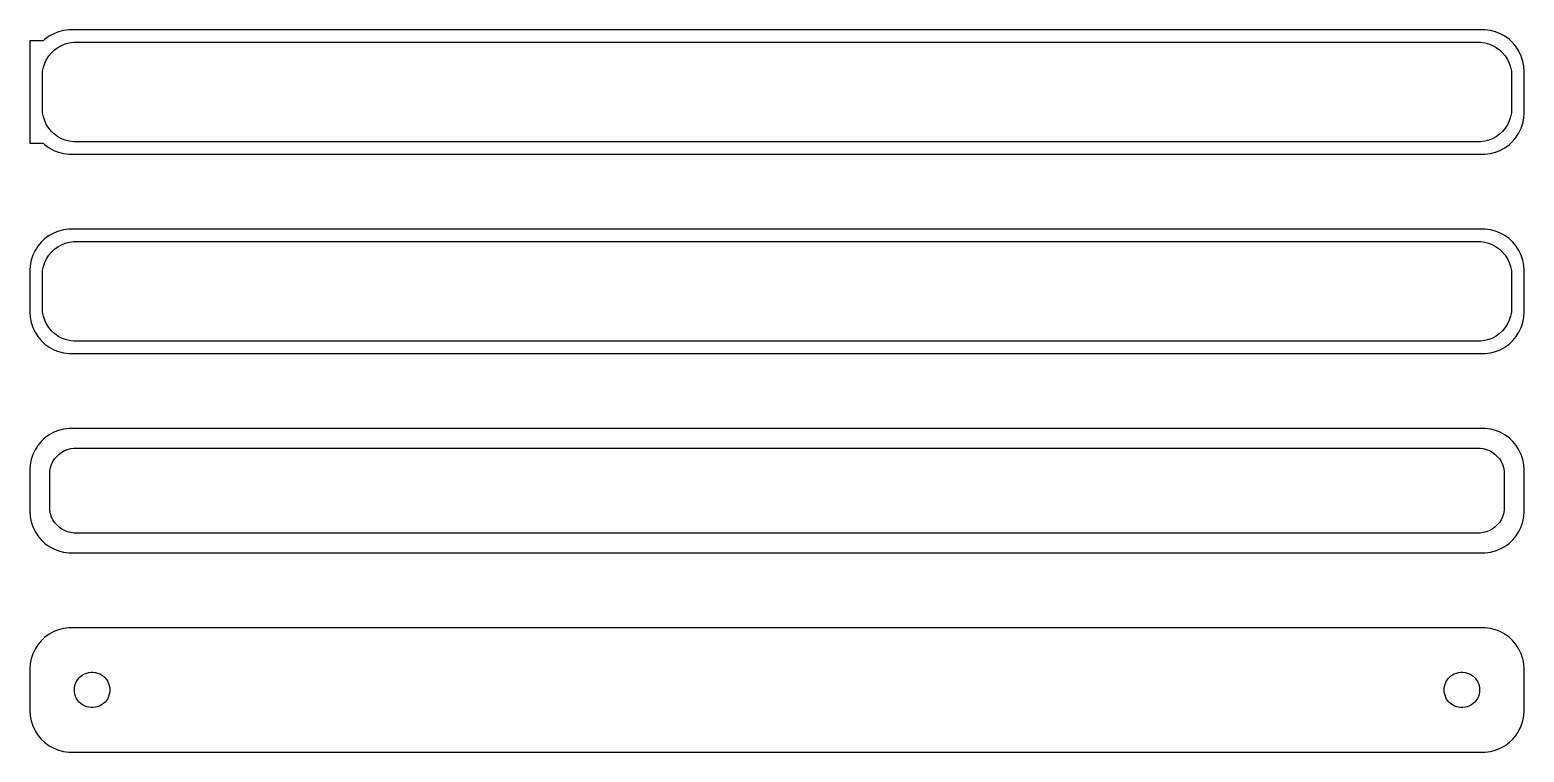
# Model space of a CAD drawing. Header units: metres. Extents: x -90 to 90, y 89 to 175.
import ezdxf

# ---------------------------------------------------------------- set-up
doc = ezdxf.new("R2010")
doc.units = ezdxf.units.M

msp = doc.modelspace()

# ---------------------------------------------------------------- linework, layer by layer
for p, q in [((-87.6791, 174.722), (-88.1871, 174.353)), ((-87.1289, 175.024), (-87.6791, 174.722)), ((-86.5451, 175.255), (-87.1289, 175.024)), ((-85.9369, 175.411), (-86.5451, 175.255)), ((-85.3139, 175.49), (-85.9369, 175.411)), ((85.3139, 175.49), (-85.3139, 175.49)), ((85.9369, 175.411), (85.3139, 175.49)), ((86.5451, 175.255), (85.9369, 175.411)), ((87.1289, 175.024), (86.5451, 175.255)), ((87.6791, 174.722), (87.1289, 175.024)), ((88.1871, 174.353), (87.6791, 174.722)), ((-88.4, 174.153), (-90, 174.153)), ((-90, 174.153), (-90, 161.847)), ((-88.1871, 174.353), (-88.4, 174.153)), ((-87.4159, 172.738), (-87.0497, 173.082)), ((-87.0497, 173.082), (-86.6433, 173.377)), ((-86.6433, 173.377), (-86.2031, 173.619)), ((-86.2031, 173.619), (-85.7361, 173.804)), ((-85.7361, 173.804), (-85.2495, 173.929)), ((-85.2495, 173.929), (-84.7512, 173.992)), ((-84.7512, 173.992), (84.7512, 173.992)), ((84.7512, 173.992), (85.2495, 173.929)), ((85.2495, 173.929), (85.7361, 173.804)), ((85.7361, 173.804), (86.2031, 173.619)), ((86.2031, 173.619), (86.6433, 173.377)), ((86.6433, 173.377), (87.0497, 173.082)), ((87.0497, 173.082), (87.4159, 172.738)), ((88.6448, 173.923), (88.1871, 174.353)), ((89.0451, 173.439), (88.6448, 173.923)), ((89.3815, 172.909), (89.0451, 173.439)), ((89.6489, 172.341), (89.3815, 172.909)), ((-88.3743, 170.995), (-88.2191, 171.472)), ((-88.2191, 171.472), (-88.0052, 171.927)), ((-88.0052, 171.927), (-87.7361, 172.351)), ((-87.7361, 172.351), (-87.4159, 172.738)), ((87.4159, 172.738), (87.7361, 172.351)), ((87.7361, 172.351), (88.0052, 171.927)), ((88.0052, 171.927), (88.2191, 171.472)), ((88.2191, 171.472), (88.3743, 170.995)), ((89.8429, 171.743), (89.6489, 172.341)), ((89.9606, 171.127), (89.8429, 171.743)), ((90, 170.5), (89.9606, 171.127)), ((-88.5, 170), (-88.4685, 170.501)), ((-88.5, 166), (-88.5, 170)), ((-88.4685, 170.501), (-88.3743, 170.995)), ((88.3743, 170.995), (88.4685, 170.501)), ((88.4685, 170.501), (88.5, 170)), ((88.5, 170), (88.5, 166)), ((90, 165.5), (90, 170.5)), ((-88.4685, 165.499), (-88.5, 166)), ((88.5, 166), (88.4685, 165.499)), ((-88.3743, 165.005), (-88.4685, 165.499)), ((-88.2191, 164.528), (-88.3743, 165.005)), ((-88.0052, 164.073), (-88.2191, 164.528)), ((-87.7361, 163.649), (-88.0052, 164.073)), ((88.0052, 164.073), (87.7361, 163.649)), ((88.2191, 164.528), (88.0052, 164.073)), ((88.3743, 165.005), (88.2191, 164.528)), ((88.4685, 165.499), (88.3743, 165.005)), ((89.6489, 163.659), (89.8429, 164.257)), ((89.8429, 164.257), (89.9606, 164.873)), ((89.9606, 164.873), (90, 165.5)), ((-87.4159, 163.262), (-87.7361, 163.649)), ((-87.0497, 162.918), (-87.4159, 163.262)), ((-86.6433, 162.623), (-87.0497, 162.918)), ((-86.2031, 162.381), (-86.6433, 162.623)), ((-85.7361, 162.196), (-86.2031, 162.381)), ((-85.2495, 162.071), (-85.7361, 162.196)), ((-84.7512, 162.008), (-85.2495, 162.071)), ((84.7512, 162.008), (-84.7512, 162.008)), ((85.2495, 162.071), (84.7512, 162.008)), ((85.7361, 162.196), (85.2495, 162.071)), ((86.2031, 162.381), (85.7361, 162.196)), ((86.6433, 162.623), (86.2031, 162.381)), ((87.0497, 162.918), (86.6433, 162.623)), ((87.4159, 163.262), (87.0497, 162.918)), ((87.7361, 163.649), (87.4159, 163.262)), ((88.1871, 161.647), (88.6448, 162.077)), ((88.6448, 162.077), (89.0451, 162.561)), ((89.0451, 162.561), (89.3815, 163.091)), ((89.3815, 163.091), (89.6489, 163.659)), ((-90, 161.847), (-88.4, 161.847)), ((-88.4, 161.847), (-88.1871, 161.647)), ((-88.1871, 161.647), (-87.6791, 161.278)), ((-87.6791, 161.278), (-87.1289, 160.976)), ((-87.1289, 160.976), (-86.5451, 160.745)), ((-86.5451, 160.745), (-85.9369, 160.589)), ((-85.9369, 160.589), (-85.3139, 160.51)), ((-85.3139, 160.51), (85.3139, 160.51)), ((85.3139, 160.51), (85.9369, 160.589)), ((85.9369, 160.589), (86.5451, 160.745)), ((86.5451, 160.745), (87.1289, 160.976)), ((87.1289, 160.976), (87.6791, 161.278)), ((87.6791, 161.278), (88.1871, 161.647)), ((-86.5451, 151.255), (-87.1289, 151.024)), ((-85.9369, 151.411), (-86.5451, 151.255)), ((-85.3139, 151.49), (-85.9369, 151.411)), ((85.3139, 151.49), (-85.3139, 151.49)), ((85.9369, 151.411), (85.3139, 151.49)), ((86.5451, 151.255), (85.9369, 151.411)), ((87.1289, 151.024), (86.5451, 151.255)), ((-89.0451, 149.439), (-89.3815, 148.909)), ((-88.6448, 149.923), (-89.0451, 149.439)), ((-88.1871, 150.353), (-88.6448, 149.923)), ((-87.6791, 150.722), (-88.1871, 150.353)), ((-87.1289, 151.024), (-87.6791, 150.722)), ((-86.6433, 149.377), (-86.2031, 149.619)), ((-86.2031, 149.619), (-85.7361, 149.804)), ((-85.7361, 149.804), (-85.2495, 149.929)), ((-85.2495, 149.929), (-84.7512, 149.992)), ((-84.7512, 149.992), (84.7512, 149.992)), ((84.7512, 149.992), (85.2495, 149.929)), ((85.2495, 149.929), (85.7361, 149.804)), ((85.7361, 149.804), (86.2031, 149.619)), ((86.2031, 149.619), (86.6433, 149.377)), ((87.6791, 150.722), (87.1289, 151.024)), ((88.1871, 150.353), (87.6791, 150.722)), ((88.6448, 149.923), (88.1871, 150.353)), ((89.0451, 149.439), (88.6448, 149.923)), ((89.3815, 148.909), (89.0451, 149.439)), ((-89.8429, 147.743), (-89.9606, 147.127)), ((-89.6489, 148.341), (-89.8429, 147.743)), ((-89.3815, 148.909), (-89.6489, 148.341)), ((-88.2191, 147.472), (-88.0052, 147.927)), ((-88.0052, 147.927), (-87.7361, 148.351)), ((-87.7361, 148.351), (-87.4159, 148.738)), ((-87.4159, 148.738), (-87.0497, 149.082)), ((-87.0497, 149.082), (-86.6433, 149.377)), ((86.6433, 149.377), (87.0497, 149.082)), ((87.0497, 149.082), (87.4159, 148.738)), ((87.4159, 148.738), (87.7361, 148.351)), ((87.7361, 148.351), (88.0052, 147.927)), ((88.0052, 147.927), (88.2191, 147.472)), ((89.6489, 148.341), (89.3815, 148.909)), ((89.8429, 147.743), (89.6489, 148.341)), ((89.9606, 147.127), (89.8429, 147.743)), ((-89.9606, 147.127), (-90, 146.5)), ((-90, 146.5), (-90, 141.5)), ((-88.5, 146), (-88.4685, 146.501)), ((-88.5, 142), (-88.5, 146)), ((-88.4685, 146.501), (-88.3743, 146.995)), ((-88.3743, 146.995), (-88.2191, 147.472)), ((88.2191, 147.472), (88.3743, 146.995)), ((88.3743, 146.995), (88.4685, 146.501)), ((88.4685, 146.501), (88.5, 146)), ((88.5, 146), (88.5, 142)), ((90, 146.5), (89.9606, 147.127)), ((90, 141.5), (90, 146.5)), ((-90, 141.5), (-89.9606, 140.873)), ((-89.9606, 140.873), (-89.8429, 140.257)), ((-88.4685, 141.499), (-88.5, 142)), ((-88.3743, 141.005), (-88.4685, 141.499)), ((-88.2191, 140.528), (-88.3743, 141.005)), ((-88.0052, 140.073), (-88.2191, 140.528)), ((88.2191, 140.528), (88.0052, 140.073)), ((88.3743, 141.005), (88.2191, 140.528)), ((88.4685, 141.499), (88.3743, 141.005)), ((88.5, 142), (88.4685, 141.499)), ((89.8429, 140.257), (89.9606, 140.873)), ((89.9606, 140.873), (90, 141.5)), ((-89.8429, 140.257), (-89.6489, 139.659)), ((-89.6489, 139.659), (-89.3815, 139.091)), ((-89.3815, 139.091), (-89.0451, 138.561)), ((-87.7361, 139.649), (-88.0052, 140.073)), ((-87.4159, 139.262), (-87.7361, 139.649)), ((-87.0497, 138.918), (-87.4159, 139.262)), ((-86.6433, 138.623), (-87.0497, 138.918)), ((-86.2031, 138.381), (-86.6433, 138.623)), ((86.6433, 138.623), (86.2031, 138.381)), ((87.0497, 138.918), (86.6433, 138.623)), ((87.4159, 139.262), (87.0497, 138.918)), ((87.7361, 139.649), (87.4159, 139.262)), ((88.0052, 140.073), (87.7361, 139.649)), ((89.0451, 138.561), (89.3815, 139.091)), ((89.3815, 139.091), (89.6489, 139.659)), ((89.6489, 139.659), (89.8429, 140.257)), ((-89.0451, 138.561), (-88.6448, 138.077)), ((-88.6448, 138.077), (-88.1871, 137.647)), ((-88.1871, 137.647), (-87.6791, 137.278)), ((-87.6791, 137.278), (-87.1289, 136.976)), ((-87.1289, 136.976), (-86.5451, 136.745)), ((-85.7361, 138.196), (-86.2031, 138.381)), ((-85.2495, 138.071), (-85.7361, 138.196)), ((-84.7512, 138.008), (-85.2495, 138.071)), ((84.7512, 138.008), (-84.7512, 138.008)), ((85.2495, 138.071), (84.7512, 138.008)), ((85.7361, 138.196), (85.2495, 138.071)), ((86.2031, 138.381), (85.7361, 138.196)), ((86.5451, 136.745), (87.1289, 136.976)), ((87.1289, 136.976), (87.6791, 137.278)), ((87.6791, 137.278), (88.1871, 137.647)), ((88.1871, 137.647), (88.6448, 138.077)), ((88.6448, 138.077), (89.0451, 138.561)), ((-86.5451, 136.745), (-85.9369, 136.589)), ((-85.9369, 136.589), (-85.3139, 136.51)), ((-85.3139, 136.51), (85.3139, 136.51)), ((85.3139, 136.51), (85.9369, 136.589)), ((85.9369, 136.589), (86.5451, 136.745)), ((-88.1871, 126.353), (-88.6448, 125.923)), ((-87.6791, 126.722), (-88.1871, 126.353)), ((-87.1289, 127.024), (-87.6791, 126.722)), ((-86.5451, 127.255), (-87.1289, 127.024)), ((-85.9369, 127.411), (-86.5451, 127.255)), ((-85.3139, 127.49), (-85.9369, 127.411)), ((85.3139, 127.49), (-85.3139, 127.49)), ((85.9369, 127.411), (85.3139, 127.49)), ((86.5451, 127.255), (85.9369, 127.411)), ((87.1289, 127.024), (86.5451, 127.255)), ((87.6791, 126.722), (87.1289, 127.024)), ((88.1871, 126.353), (87.6791, 126.722)), ((88.6448, 125.923), (88.1871, 126.353)), ((-89.6489, 124.341), (-89.8429, 123.743)), ((-89.3815, 124.909), (-89.6489, 124.341)), ((-89.0451, 125.439), (-89.3815, 124.909)), ((-88.6448, 125.923), (-89.0451, 125.439)), ((-86.7692, 124.131), (-86.4843, 124.399)), ((-86.4843, 124.399), (-86.168, 124.628)), ((-86.168, 124.628), (-85.8254, 124.817)), ((-85.8254, 124.817), (-85.4619, 124.961)), ((-85.4619, 124.961), (-85.0833, 125.058)), ((-85.0833, 125.058), (-84.6955, 125.107)), ((-84.6955, 125.107), (84.6955, 125.107)), ((84.6955, 125.107), (85.0833, 125.058)), ((85.0833, 125.058), (85.4619, 124.961)), ((85.4619, 124.961), (85.8254, 124.817)), ((85.8254, 124.817), (86.168, 124.628)), ((86.168, 124.628), (86.4843, 124.399)), ((86.4843, 124.399), (86.7692, 124.131)), ((89.0451, 125.439), (88.6448, 125.923)), ((89.3815, 124.909), (89.0451, 125.439)), ((89.6489, 124.341), (89.3815, 124.909)), ((89.8429, 123.743), (89.6489, 124.341)), ((-89.9606, 123.127), (-90, 122.5)), ((-90, 122.5), (-90, 117.5)), ((-89.8429, 123.743), (-89.9606, 123.127)), ((-87.5884, 122.39), (-87.5151, 122.774)), ((-87.5151, 122.774), (-87.3943, 123.146)), ((-87.3943, 123.146), (-87.2279, 123.5)), ((-87.2279, 123.5), (-87.0184, 123.83)), ((-87.0184, 123.83), (-86.7692, 124.131)), ((86.7692, 124.131), (87.0184, 123.83)), ((87.0184, 123.83), (87.2279, 123.5)), ((87.2279, 123.5), (87.3943, 123.146)), ((87.3943, 123.146), (87.5151, 122.774)), ((87.5151, 122.774), (87.5884, 122.39)), ((89.9606, 123.127), (89.8429, 123.743)), ((90, 122.5), (89.9606, 123.127)), ((90, 117.5), (90, 122.5)), ((-87.6129, 122), (-87.5884, 122.39)), ((-87.6129, 118), (-87.6129, 122)), ((87.5884, 122.39), (87.6129, 122)), ((87.6129, 122), (87.6129, 118)), ((-90, 117.5), (-89.9606, 116.873)), ((-87.5884, 117.61), (-87.6129, 118)), ((-87.5151, 117.226), (-87.5884, 117.61)), ((-87.3943, 116.854), (-87.5151, 117.226)), ((87.5151, 117.226), (87.3943, 116.854)), ((87.5884, 117.61), (87.5151, 117.226)), ((87.6129, 118), (87.5884, 117.61)), ((89.9606, 116.873), (90, 117.5)), ((-89.9606, 116.873), (-89.8429, 116.257)), ((-89.8429, 116.257), (-89.6489, 115.659)), ((-89.6489, 115.659), (-89.3815, 115.091)), ((-87.2279, 116.5), (-87.3943, 116.854)), ((-87.0184, 116.17), (-87.2279, 116.5)), ((-86.7692, 115.869), (-87.0184, 116.17)), ((-86.4843, 115.601), (-86.7692, 115.869)), ((-86.168, 115.372), (-86.4843, 115.601)), ((-85.8254, 115.183), (-86.168, 115.372)), ((86.168, 115.372), (85.8254, 115.183)), ((86.4843, 115.601), (86.168, 115.372)), ((86.7692, 115.869), (86.4843, 115.601)), ((87.0184, 116.17), (86.7692, 115.869)), ((87.2279, 116.5), (87.0184, 116.17)), ((87.3943, 116.854), (87.2279, 116.5)), ((89.3815, 115.091), (89.6489, 115.659)), ((89.6489, 115.659), (89.8429, 116.257)), ((89.8429, 116.257), (89.9606, 116.873)), ((-89.3815, 115.091), (-89.0451, 114.561)), ((-89.0451, 114.561), (-88.6448, 114.077)), ((-88.6448, 114.077), (-88.1871, 113.647)), ((-88.1871, 113.647), (-87.6791, 113.278)), ((-85.4619, 115.039), (-85.8254, 115.183)), ((-85.0833, 114.942), (-85.4619, 115.039)), ((-84.6955, 114.893), (-85.0833, 114.942)), ((84.6955, 114.893), (-84.6955, 114.893)), ((85.0833, 114.942), (84.6955, 114.893)), ((85.4619, 115.039), (85.0833, 114.942)), ((85.8254, 115.183), (85.4619, 115.039)), ((87.6791, 113.278), (88.1871, 113.647)), ((88.1871, 113.647), (88.6448, 114.077)), ((88.6448, 114.077), (89.0451, 114.561)), ((89.0451, 114.561), (89.3815, 115.091)), ((-87.6791, 113.278), (-87.1289, 112.976)), ((-87.1289, 112.976), (-86.5451, 112.745)), ((-86.5451, 112.745), (-85.9369, 112.589)), ((-85.9369, 112.589), (-85.3139, 112.51)), ((-85.3139, 112.51), (85.3139, 112.51)), ((85.3139, 112.51), (85.9369, 112.589)), ((85.9369, 112.589), (86.5451, 112.745)), ((86.5451, 112.745), (87.1289, 112.976)), ((87.1289, 112.976), (87.6791, 113.278)), ((-87.6791, 102.722), (-88.1871, 102.353)), ((-87.1289, 103.024), (-87.6791, 102.722)), ((-86.5451, 103.255), (-87.1289, 103.024)), ((-85.9369, 103.411), (-86.5451, 103.255)), ((-85.3139, 103.49), (-85.9369, 103.411)), ((85.3139, 103.49), (-85.3139, 103.49)), ((85.9369, 103.411), (85.3139, 103.49)), ((86.5451, 103.255), (85.9369, 103.411)), ((87.1289, 103.024), (86.5451, 103.255)), ((87.6791, 102.722), (87.1289, 103.024)), ((88.1871, 102.353), (87.6791, 102.722)), ((-89.3815, 100.909), (-89.6489, 100.341)), ((-89.0451, 101.439), (-89.3815, 100.909)), ((-88.6448, 101.923), (-89.0451, 101.439)), ((-88.1871, 102.353), (-88.6448, 101.923)), ((88.6448, 101.923), (88.1871, 102.353)), ((89.0451, 101.439), (88.6448, 101.923)), ((89.3815, 100.909), (89.0451, 101.439)), ((89.6489, 100.341), (89.3815, 100.909)), ((-89.9606, 99.1267), (-90, 98.5)), ((-89.8429, 99.7434), (-89.9606, 99.1267)), ((-89.6489, 100.341), (-89.8429, 99.7434)), ((89.8429, 99.7434), (89.6489, 100.341)), ((89.9606, 99.1267), (89.8429, 99.7434)), ((90, 98.5), (89.9606, 99.1267)), ((-90, 98.5), (-90, 93.5)), ((-84.3712, 97.0287), (-84.2275, 97.2551)), ((-84.2275, 97.2551), (-84.0566, 97.4617)), ((-84.0566, 97.4617), (-83.8611, 97.6453)), ((-83.8611, 97.6453), (-83.6441, 97.8029)), ((-83.6441, 97.8029), (-83.4092, 97.9321)), ((-83.4092, 97.9321), (-83.1598, 98.0308)), ((-83.1598, 98.0308), (-82.9001, 98.0975)), ((-82.9001, 98.0975), (-82.6341, 98.1311)), ((-82.6341, 98.1311), (-82.3659, 98.1311)), ((-82.3659, 98.1311), (-82.0999, 98.0975)), ((-82.0999, 98.0975), (-81.8401, 98.0308)), ((-81.8401, 98.0308), (-81.5908, 97.9321)), ((-81.5908, 97.9321), (-81.3559, 97.8029)), ((-81.3559, 97.8029), (-81.1389, 97.6453)), ((-81.1389, 97.6453), (-80.9434, 97.4617)), ((-80.9434, 97.4617), (-80.7725, 97.2551)), ((-80.7725, 97.2551), (-80.6288, 97.0287)), ((80.6288, 97.0287), (80.7725, 97.2551)), ((80.7725, 97.2551), (80.9434, 97.4617)), ((80.9434, 97.4617), (81.1389, 97.6453)), ((81.1389, 97.6453), (81.3559, 97.8029)), ((81.3559, 97.8029), (81.5908, 97.9321)), ((81.5908, 97.9321), (81.8401, 98.0308)), ((81.8401, 98.0308), (82.0999, 98.0975)), ((82.0999, 98.0975), (82.3659, 98.1311)), ((82.3659, 98.1311), (82.6341, 98.1311)), ((82.6341, 98.1311), (82.9001, 98.0975)), ((82.9001, 98.0975), (83.1598, 98.0308)), ((83.1598, 98.0308), (83.4092, 97.9321)), ((83.4092, 97.9321), (83.6441, 97.8029)), ((83.6441, 97.8029), (83.8611, 97.6453)), ((83.8611, 97.6453), (84.0566, 97.4617)), ((84.0566, 97.4617), (84.2275, 97.2551)), ((84.2275, 97.2551), (84.3712, 97.0287)), ((90, 93.5), (90, 98.5)), ((-84.6353, 96), (-84.6185, 96.2676)), ((-84.6185, 95.7324), (-84.6353, 96)), ((-84.6185, 96.2676), (-84.5682, 96.531)), ((-84.5682, 95.469), (-84.6185, 95.7324)), ((-84.5682, 96.531), (-84.4853, 96.786)), ((-84.4853, 95.214), (-84.5682, 95.469)), ((-84.4853, 96.786), (-84.3712, 97.0287)), ((-80.6288, 97.0287), (-80.5146, 96.786)), ((-80.5146, 96.786), (-80.4318, 96.531)), ((-80.4318, 95.469), (-80.5146, 95.214)), ((-80.4318, 96.531), (-80.3815, 96.2676)), ((-80.3815, 95.7324), (-80.4318, 95.469)), ((-80.3815, 96.2676), (-80.3647, 96)), ((-80.3647, 96), (-80.3815, 95.7324)), ((80.3647, 96), (80.3815, 96.2676)), ((80.3815, 95.7324), (80.3647, 96)), ((80.3815, 96.2676), (80.4318, 96.531)), ((80.4318, 95.469), (80.3815, 95.7324)), ((80.4318, 96.531), (80.5146, 96.786)), ((80.5146, 95.214), (80.4318, 95.469)), ((80.5146, 96.786), (80.6288, 97.0287)), ((84.3712, 97.0287), (84.4853, 96.786)), ((84.4853, 96.786), (84.5682, 96.531)), ((84.5682, 95.469), (84.4853, 95.214)), ((84.5682, 96.531), (84.6185, 96.2676)), ((84.6185, 95.7324), (84.5682, 95.469)), ((84.6185, 96.2676), (84.6353, 96)), ((84.6353, 96), (84.6185, 95.7324)), ((-84.3712, 94.9713), (-84.4853, 95.214)), ((-84.2275, 94.7449), (-84.3712, 94.9713)), ((-84.0566, 94.5383), (-84.2275, 94.7449)), ((-83.8611, 94.3547), (-84.0566, 94.5383)), ((-83.6441, 94.1971), (-83.8611, 94.3547)), ((-83.4092, 94.0679), (-83.6441, 94.1971)), ((-83.1598, 93.9692), (-83.4092, 94.0679)), ((-82.9001, 93.9025), (-83.1598, 93.9692)), ((-82.6341, 93.8689), (-82.9001, 93.9025)), ((-82.3659, 93.8689), (-82.6341, 93.8689)), ((-82.0999, 93.9025), (-82.3659, 93.8689)), ((-81.8401, 93.9692), (-82.0999, 93.9025)), ((-81.5908, 94.0679), (-81.8401, 93.9692)), ((-81.3559, 94.1971), (-81.5908, 94.0679)), ((-81.1389, 94.3547), (-81.3559, 94.1971)), ((-80.9434, 94.5383), (-81.1389, 94.3547)), ((-80.7725, 94.7449), (-80.9434, 94.5383)), ((-80.6288, 94.9713), (-80.7725, 94.7449)), ((-80.5146, 95.214), (-80.6288, 94.9713)), ((80.6288, 94.9713), (80.5146, 95.214)), ((80.7725, 94.7449), (80.6288, 94.9713)), ((80.9434, 94.5383), (80.7725, 94.7449)), ((81.1389, 94.3547), (80.9434, 94.5383)), ((81.3559, 94.1971), (81.1389, 94.3547)), ((81.5908, 94.0679), (81.3559, 94.1971)), ((81.8401, 93.9692), (81.5908, 94.0679)), ((82.0999, 93.9025), (81.8401, 93.9692)), ((82.3659, 93.8689), (82.0999, 93.9025)), ((82.6341, 93.8689), (82.3659, 93.8689)), ((82.9001, 93.9025), (82.6341, 93.8689)), ((83.1598, 93.9692), (82.9001, 93.9025)), ((83.4092, 94.0679), (83.1598, 93.9692)), ((83.6441, 94.1971), (83.4092, 94.0679)), ((83.8611, 94.3547), (83.6441, 94.1971)), ((84.0566, 94.5383), (83.8611, 94.3547)), ((84.2275, 94.7449), (84.0566, 94.5383)), ((84.3712, 94.9713), (84.2275, 94.7449)), ((84.4853, 95.214), (84.3712, 94.9713)), ((-90, 93.5), (-89.9606, 92.8733)), ((-89.9606, 92.8733), (-89.8429, 92.2566)), ((-89.8429, 92.2566), (-89.6489, 91.6594)), ((89.6489, 91.6594), (89.8429, 92.2566)), ((89.8429, 92.2566), (89.9606, 92.8733)), ((89.9606, 92.8733), (90, 93.5)), ((-89.6489, 91.6594), (-89.3815, 91.0912)), ((-89.3815, 91.0912), (-89.0451, 90.5611)), ((-89.0451, 90.5611), (-88.6448, 90.0773)), ((-88.6448, 90.0773), (-88.1871, 89.6474)), ((88.1871, 89.6474), (88.6448, 90.0773)), ((88.6448, 90.0773), (89.0451, 90.5611)), ((89.0451, 90.5611), (89.3815, 91.0912)), ((89.3815, 91.0912), (89.6489, 91.6594)), ((-88.1871, 89.6474), (-87.6791, 89.2784)), ((-87.6791, 89.2784), (-87.1289, 88.9759)), ((-87.1289, 88.9759), (-86.5451, 88.7447)), ((-86.5451, 88.7447), (-85.9369, 88.5886)), ((-85.9369, 88.5886), (-85.3139, 88.5099)), ((-85.3139, 88.5099), (85.3139, 88.5099)), ((85.3139, 88.5099), (85.9369, 88.5886)), ((85.9369, 88.5886), (86.5451, 88.7447)), ((86.5451, 88.7447), (87.1289, 88.9759)), ((87.1289, 88.9759), (87.6791, 89.2784)), ((87.6791, 89.2784), (88.1871, 89.6474))]:
    msp.add_line(p, q)

doc.saveas('drawing.dxf')
